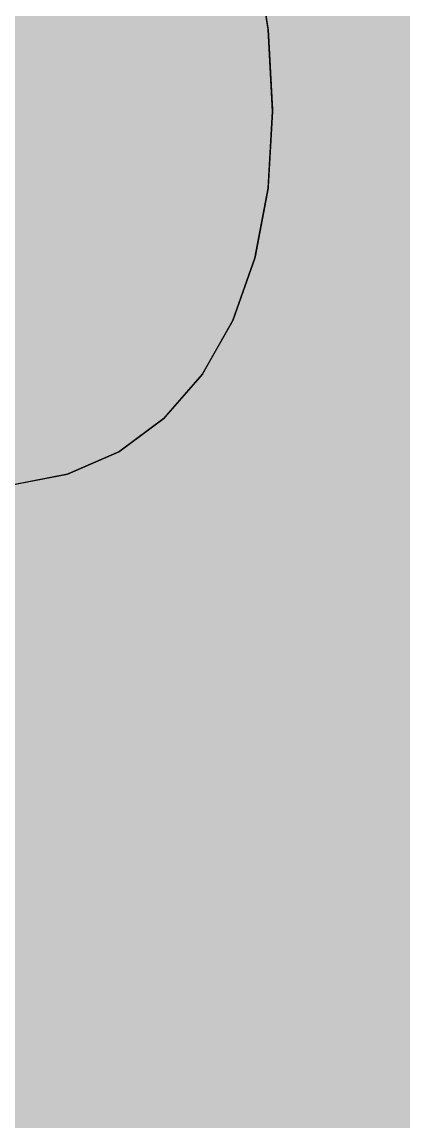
# Model space of a CAD drawing. Extents: x 0 to 1682, y 0 to 1188.
# Drawn here: x 1597.02 to 1599.2, y 825.91 to 832.2 of the extents above; entities that cross this region are included whole.
import ezdxf

# ---------------------------------------------------------------- set-up
doc = ezdxf.new("R2010")
doc.units = 0
doc.layers.add('SOMBRA', color=8, linetype='CONTINUOUS')
doc.layers.add('VISIBLE', color=7, linetype='CONTINUOUS')

msp = doc.modelspace()

# ---------------------------------------------------------------- linework, layer by layer
at = {"layer": 'SOMBRA', "color": 254}
for points in [[(1597.2794, 840.2532), (1596.3723, 840.9853), (1009.4736, 502.1392)], [(1010.3808, 501.4071), (1597.2794, 840.2532), (1009.4736, 502.1392)], [(1598.1553, 839.4042), (1597.2794, 840.2532), (1010.3808, 501.4071)], [(1011.2567, 500.5581), (1598.1553, 839.4042), (1010.3808, 501.4071)], [(1598.3536, 830.8565), (1580.044, 820.6354), (1598.4288, 831.2499)], [(1598.2281, 830.4988), (1579.9673, 820.2345), (1598.3521, 830.849)], [(1580.044, 820.6354), (1598.3521, 830.849), (1579.9673, 820.2345)], [(1580.044, 820.6354), (1598.3536, 830.8565), (1598.3521, 830.849)], [(1579.9673, 820.2345), (1598.2281, 830.4988), (1598.2258, 830.4921)], [(1598.0552, 830.1912), (1579.841, 819.8776), (1598.2258, 830.4921)], [(1579.9673, 820.2345), (1598.2258, 830.4921), (1579.841, 819.8776)], [(1597.8376, 829.9388), (1579.6671, 819.5709), (1598.0519, 830.1854)], [(1579.841, 819.8776), (1598.0519, 830.1854), (1579.6671, 819.5709)], [(1579.841, 819.8776), (1598.0552, 830.1912), (1598.0519, 830.1854)], [(1597.5792, 829.746), (1579.4487, 819.3196), (1597.8335, 829.9341)], [(1579.6671, 819.5709), (1597.8335, 829.9341), (1579.4487, 819.3196)], [(1579.6671, 819.5709), (1597.8376, 829.9388), (1597.8335, 829.9341)], [(1597.2843, 829.6162), (1579.1895, 819.128), (1597.5743, 829.7424)], [(1579.4487, 819.3196), (1597.5743, 829.7424), (1579.1895, 819.128)], [(1579.4487, 819.3196), (1597.5792, 829.746), (1597.5743, 829.7424)], [(1579.1895, 819.128), (1597.2843, 829.6162), (1597.2788, 829.6138)], [(1596.9581, 829.5515), (1578.894, 818.9993), (1597.2788, 829.6138)], [(1579.1895, 819.128), (1597.2788, 829.6138), (1578.894, 818.9993)]]:
    msp.add_solid(points, dxfattribs=at)
at = {"layer": 'SOMBRA', "color": 253}
for points in [[(1598.7729, 838.6959), (1598.1553, 839.4042), (1011.2567, 500.5581)], [(1598.7729, 838.6959), (1011.2567, 500.5581), (1448.821, 752.1212)], [(1598.9848, 838.4529), (1598.7729, 838.6959), (1448.821, 752.1212)], [(1599.1813, 838.1878), (1598.9848, 838.4529), (1012.0862, 499.6068)], [(1012.0862, 499.6068), (1598.9848, 838.4529), (1448.821, 752.1212)], [(1599.1813, 838.1878), (1012.0862, 499.6068), (1162.236, 585.9173)], [(1599.7539, 837.4155), (1599.1813, 838.1878), (1162.236, 585.9173)], [(1599.9316, 837.133), (1599.7539, 837.4155), (1012.8553, 498.5694)], [(1012.8553, 498.5694), (1599.7539, 837.4155), (1162.236, 585.9173)], [(1599.9316, 837.133), (1012.8553, 498.5694), (1162.9863, 584.8625)], [(1600.4493, 836.3098), (1599.9316, 837.133), (1162.9863, 584.8625)], [(1600.6051, 836.0147), (1600.4493, 836.3098), (1013.5507, 497.4637)], [(1013.5507, 497.4637), (1600.4493, 836.3098), (1162.9863, 584.8625)], [(1600.6051, 836.0147), (1013.5507, 497.4637), (1163.6568, 583.7424)], [(1601.0592, 835.1547), (1600.6051, 836.0147), (1163.6568, 583.7424)], [(1014.1605, 496.3086), (1601.0592, 835.1547), (1163.6568, 583.7424)], [(1598.4274, 832.165), (1579.9673, 822.0308), (1598.3521, 832.6452)], [(1598.4158, 832.3917), (1598.4288, 832.1558), (1598.3521, 832.6452)], [(1599.1566, 832.1342), (1598.8455, 832.2423), (1598.933, 832.4896)], [(1599.1566, 832.1342), (1598.933, 832.4896), (1599.302, 832.3907)], [(1598.4807, 832.1337), (1598.4288, 832.1558), (1598.4158, 832.3917)], [(1598.4942, 832.3644), (1598.4807, 832.1337), (1598.4158, 832.3917)], [(1599.6087, 831.977), (1599.1566, 832.1342), (1599.302, 832.3907)], [(1598.5891, 832.0876), (1598.4807, 832.1337), (1598.4942, 832.3644)], [(1598.6328, 832.3163), (1598.5891, 832.0876), (1598.4942, 832.3644)], [(1598.7643, 832.0131), (1598.5891, 832.0876), (1598.6328, 832.3163)], [(1598.8455, 832.2423), (1598.7643, 832.0131), (1598.6328, 832.3163)], [(1599.025, 831.9022), (1598.7643, 832.0131), (1598.8455, 832.2423)], [(1599.1566, 832.1342), (1599.025, 831.9022), (1598.8455, 832.2423)], [(1579.9673, 822.0308), (1598.4274, 832.165), (1598.4288, 832.1558)], [(1579.9673, 822.0308), (1598.4288, 832.1558), (1580.044, 821.5413)], [(1598.454, 831.6968), (1580.044, 821.5413), (1598.4288, 832.1558)], [(1598.4675, 831.9089), (1598.4545, 831.688), (1598.4288, 832.1558)], [(1598.4675, 831.9089), (1598.4288, 832.1558), (1598.4807, 832.1337)], [(1598.5472, 831.8689), (1598.4675, 831.9089), (1598.4807, 832.1337)], [(1598.5472, 831.8689), (1598.4807, 832.1337), (1598.5891, 832.0876)], [(1599.4038, 831.7411), (1599.025, 831.9022), (1599.1566, 832.1342)], [(1599.6087, 831.977), (1599.4038, 831.7411), (1599.1566, 832.1342)], [(1598.6882, 831.7982), (1598.5472, 831.8689), (1598.5891, 832.0876)], [(1598.6882, 831.7982), (1598.5891, 832.0876), (1598.7643, 832.0131)], [(1598.9046, 831.6896), (1598.6882, 831.7982), (1598.7643, 832.0131)], [(1598.9046, 831.6896), (1598.7643, 832.0131), (1599.025, 831.9022)], [(1598.5068, 831.6578), (1598.4545, 831.688), (1598.4675, 831.9089)], [(1598.5472, 831.8689), (1598.5068, 831.6578), (1598.4675, 831.9089)], [(1599.2211, 831.5309), (1598.9046, 831.6896), (1599.025, 831.9022)], [(1599.2211, 831.5309), (1599.025, 831.9022), (1599.4038, 831.7411)], [(1598.6161, 831.5947), (1598.5068, 831.6578), (1598.5472, 831.8689)], [(1598.6882, 831.7982), (1598.6161, 831.5947), (1598.5472, 831.8689)], [(1598.7929, 831.4926), (1598.6161, 831.5947), (1598.6882, 831.7982)], [(1598.9046, 831.6896), (1598.7929, 831.4926), (1598.6882, 831.7982)], [(1580.044, 821.5413), (1598.454, 831.6968), (1598.4545, 831.688)], [(1580.044, 821.5413), (1598.4545, 831.688), (1580.0697, 821.0735)], [(1598.4293, 831.2582), (1580.0697, 821.0735), (1598.4545, 831.688)], [(1598.4675, 831.4521), (1598.4288, 831.2499), (1598.4545, 831.688)], [(1598.4675, 831.4521), (1598.4545, 831.688), (1598.5068, 831.6578)], [(1598.5472, 831.4), (1598.4675, 831.4521), (1598.5068, 831.6578)], [(1598.5472, 831.4), (1598.5068, 831.6578), (1598.6161, 831.5947)], [(1599.0559, 831.3408), (1598.7929, 831.4926), (1598.9046, 831.6896)], [(1599.2211, 831.5309), (1599.0559, 831.3408), (1598.9046, 831.6896)], [(1598.6882, 831.3079), (1598.5472, 831.4), (1598.6161, 831.5947)], [(1598.6882, 831.3079), (1598.6161, 831.5947), (1598.7929, 831.4926)], [(1599.4379, 831.1202), (1599.0559, 831.3408), (1599.2211, 831.5309)], [(1598.4807, 831.2121), (1598.4288, 831.2499), (1598.4675, 831.4521)], [(1598.5472, 831.4), (1598.4807, 831.2121), (1598.4675, 831.4521)], [(1598.9046, 831.1666), (1598.6882, 831.3079), (1598.7929, 831.4926)], [(1598.9046, 831.1666), (1598.7929, 831.4926), (1599.0559, 831.3408)], [(1598.5891, 831.133), (1598.4807, 831.2121), (1598.5472, 831.4)], [(1598.6882, 831.3079), (1598.5891, 831.133), (1598.5472, 831.4)], [(1599.2211, 830.9599), (1598.9046, 831.1666), (1599.0559, 831.3408)], [(1599.2211, 830.9599), (1599.0559, 831.3408), (1599.4379, 831.1202)], [(1580.0697, 821.0735), (1598.4293, 831.2582), (1598.4288, 831.2499)], [(1598.7643, 831.0052), (1598.5891, 831.133), (1598.6882, 831.3079)], [(1598.9046, 831.1666), (1598.7643, 831.0052), (1598.6882, 831.3079)], [(1580.0697, 821.0735), (1598.4288, 831.2499), (1580.044, 820.6354)], [(1598.4158, 831.029), (1598.3521, 830.849), (1598.4288, 831.2499)], [(1598.4158, 831.029), (1598.4288, 831.2499), (1598.4807, 831.2121)], [(1598.4942, 830.9657), (1598.4158, 831.029), (1598.4807, 831.2121)], [(1598.4942, 830.9657), (1598.4807, 831.2121), (1598.5891, 831.133)], [(1598.6328, 830.8539), (1598.4942, 830.9657), (1598.5891, 831.133)], [(1598.6328, 830.8539), (1598.5891, 831.133), (1598.7643, 831.0052)], [(1599.025, 830.815), (1598.7643, 831.0052), (1598.9046, 831.1666)], [(1599.2211, 830.9599), (1599.025, 830.815), (1598.9046, 831.1666)], [(1598.4027, 830.8042), (1598.3521, 830.849), (1598.4158, 831.029)], [(1598.4942, 830.9657), (1598.4027, 830.8042), (1598.4158, 831.029)], [(1598.8455, 830.6822), (1598.6328, 830.8539), (1598.7643, 831.0052)], [(1598.8455, 830.6822), (1598.7643, 831.0052), (1599.025, 830.815)], [(1598.5082, 830.7105), (1598.4027, 830.8042), (1598.4942, 830.9657)], [(1598.6328, 830.8539), (1598.5082, 830.7105), (1598.4942, 830.9657)], [(1599.4038, 830.5388), (1599.025, 830.815), (1599.2211, 830.9599)], [(1598.3134, 830.6468), (1598.2258, 830.4921), (1598.3521, 830.849)], [(1598.3134, 830.6468), (1598.3521, 830.849), (1598.4027, 830.8042)], [(1598.679, 830.5591), (1598.5082, 830.7105), (1598.6328, 830.8539)], [(1598.8455, 830.6822), (1598.679, 830.5591), (1598.6328, 830.8539)], [(1599.1566, 830.4312), (1598.8455, 830.6822), (1599.025, 830.815)], [(1599.1566, 830.4312), (1599.025, 830.815), (1599.4038, 830.5388)], [(1598.3891, 830.5734), (1598.3134, 830.6468), (1598.4027, 830.8042)], [(1598.3891, 830.5734), (1598.4027, 830.8042), (1598.5082, 830.7105)], [(1598.5229, 830.4438), (1598.3891, 830.5734), (1598.5082, 830.7105)], [(1598.5229, 830.4438), (1598.5082, 830.7105), (1598.679, 830.5591)], [(1598.2741, 830.4411), (1598.2258, 830.4921), (1598.3134, 830.6468)], [(1598.3891, 830.5734), (1598.2741, 830.4411), (1598.3134, 830.6468)], [(1598.933, 830.3339), (1598.679, 830.5591), (1598.8455, 830.6822)], [(1599.1566, 830.4312), (1598.933, 830.3339), (1598.8455, 830.6822)], [(1598.3751, 830.3345), (1598.2741, 830.4411), (1598.3891, 830.5734)], [(1598.5229, 830.4438), (1598.3751, 830.3345), (1598.3891, 830.5734)], [(1598.7282, 830.2447), (1598.5229, 830.4438), (1598.679, 830.5591)], [(1598.7282, 830.2447), (1598.679, 830.5591), (1598.933, 830.3339)], [(1599.6087, 830.0663), (1599.1566, 830.4312), (1599.4038, 830.5388)], [(1598.162, 830.3121), (1598.0519, 830.1854), (1598.2258, 830.4921)], [(1598.162, 830.3121), (1598.2258, 830.4921), (1598.2741, 830.4411)], [(1598.2337, 830.2299), (1598.162, 830.3121), (1598.2741, 830.4411)], [(1598.2337, 830.2299), (1598.2741, 830.4411), (1598.3751, 830.3345)], [(1598.5384, 830.1621), (1598.3751, 830.3345), (1598.5229, 830.4438)], [(1598.7282, 830.2447), (1598.5384, 830.1621), (1598.5229, 830.4438)], [(1599.302, 830.0067), (1598.933, 830.3339), (1599.1566, 830.4312)], [(1599.6087, 830.0663), (1599.302, 830.0067), (1599.1566, 830.4312)], [(1598.0972, 830.129), (1598.0519, 830.1854), (1598.162, 830.3121)], [(1598.2337, 830.2299), (1598.0972, 830.129), (1598.162, 830.3121)], [(1598.3604, 830.0846), (1598.2337, 830.2299), (1598.3751, 830.3345)], [(1598.3604, 830.0846), (1598.3751, 830.3345), (1598.5384, 830.1621)], [(1599.0286, 829.9536), (1598.7282, 830.2447), (1598.933, 830.3339)], [(1599.0286, 829.9536), (1598.933, 830.3339), (1599.302, 830.0067)], [(1598.7814, 829.9056), (1598.5384, 830.1621), (1598.7282, 830.2447)], [(1599.0286, 829.9536), (1598.7814, 829.9056), (1598.7282, 830.2447)], [(1597.9642, 830.0307), (1597.8335, 829.9341), (1598.0519, 830.1854)], [(1597.9642, 830.0307), (1598.0519, 830.1854), (1598.0972, 830.129)], [(1598.1919, 830.0113), (1598.0972, 830.129), (1598.2337, 830.2299)], [(1598.3604, 830.0846), (1598.1919, 830.0113), (1598.2337, 830.2299)], [(1598.0307, 829.9411), (1597.9642, 830.0307), (1598.0972, 830.129)], [(1598.0307, 829.9411), (1598.0972, 830.129), (1598.1919, 830.0113)], [(1598.5549, 829.8616), (1598.3604, 830.0846), (1598.5384, 830.1621)], [(1598.5549, 829.8616), (1598.5384, 830.1621), (1598.7814, 829.9056)], [(1598.3449, 829.8208), (1598.1919, 830.0113), (1598.3604, 830.0846)], [(1598.5549, 829.8616), (1598.3449, 829.8208), (1598.3604, 830.0846)], [(1597.875, 829.8733), (1597.8335, 829.9341), (1597.9642, 830.0307)], [(1598.0307, 829.9411), (1597.875, 829.8733), (1597.9642, 830.0307)], [(1598.1481, 829.7826), (1598.0307, 829.9411), (1598.1919, 830.0113)], [(1598.1481, 829.7826), (1598.1919, 830.0113), (1598.3449, 829.8208)], [(1599.4652, 829.5304), (1599.0286, 829.9536), (1599.302, 830.0067)], [(1597.7234, 829.8073), (1597.5743, 829.7424), (1597.8335, 829.9341)], [(1597.7234, 829.8073), (1597.8335, 829.9341), (1597.875, 829.8733)], [(1597.9617, 829.7464), (1597.875, 829.8733), (1598.0307, 829.9411)], [(1598.1481, 829.7826), (1597.9617, 829.7464), (1598.0307, 829.9411)], [(1599.1343, 829.533), (1598.7814, 829.9056), (1599.0286, 829.9536)], [(1599.4652, 829.5304), (1599.1343, 829.533), (1599.0286, 829.9536)], [(1597.7834, 829.7118), (1597.7234, 829.8073), (1597.875, 829.8733)], [(1597.7834, 829.7118), (1597.875, 829.8733), (1597.9617, 829.7464)], [(1598.8394, 829.5354), (1598.5549, 829.8616), (1598.7814, 829.9056)], [(1598.8394, 829.5354), (1598.7814, 829.9056), (1599.1343, 829.533)], [(1597.6113, 829.6784), (1597.5743, 829.7424), (1597.7234, 829.8073)], [(1597.7834, 829.7118), (1597.6113, 829.6784), (1597.7234, 829.8073)], [(1598.3284, 829.5394), (1598.1481, 829.7826), (1598.3449, 829.8208)], [(1598.3284, 829.5394), (1598.3449, 829.8208), (1598.5727, 829.5375)], [(1598.5727, 829.5375), (1598.3449, 829.8208), (1598.5549, 829.8616)], [(1598.8394, 829.5354), (1598.5727, 829.5375), (1598.5549, 829.8616)], [(1597.4436, 829.6458), (1597.2788, 829.6138), (1597.5743, 829.7424)], [(1597.4436, 829.6458), (1597.5743, 829.7424), (1597.6113, 829.6784)], [(1597.8897, 829.5429), (1597.7834, 829.7118), (1597.9617, 829.7464)], [(1597.8897, 829.5429), (1597.9617, 829.7464), (1598.102, 829.5412)], [(1598.102, 829.5412), (1597.9617, 829.7464), (1598.1481, 829.7826)], [(1598.3284, 829.5394), (1598.102, 829.5412), (1598.1481, 829.7826)], [(1597.4963, 829.546), (1597.4436, 829.6458), (1597.6113, 829.6784)], [(1597.4963, 829.546), (1597.6113, 829.6784), (1597.6886, 829.5445)], [(1597.6886, 829.5445), (1597.6113, 829.6784), (1597.7834, 829.7118)], [(1597.8897, 829.5429), (1597.6886, 829.5445), (1597.7834, 829.7118)], [(1597.3106, 829.5475), (1597.2788, 829.6138), (1597.4436, 829.6458)], [(1597.4963, 829.546), (1597.3106, 829.5475), (1597.4436, 829.6458)], [(1597.1297, 829.5489), (1596.9519, 829.5503), (1597.2788, 829.6138)], [(1597.1297, 829.5489), (1597.2788, 829.6138), (1597.3106, 829.5475)], [(1596.9781, 829.4829), (1596.9519, 829.5503), (1597.1297, 829.5489)], [(1597.1741, 829.4465), (1596.9781, 829.4829), (1597.1297, 829.5489)], [(1597.1741, 829.4465), (1597.1297, 829.5489), (1597.3106, 829.5475)], [(1597.1741, 829.4465), (1597.3106, 829.5475), (1597.3772, 829.4089)], [(1597.3772, 829.4089), (1597.3106, 829.5475), (1597.4963, 829.546)], [(1597.5894, 829.3696), (1597.3772, 829.4089), (1597.4963, 829.546)], [(1597.5894, 829.3696), (1597.4963, 829.546), (1597.6886, 829.5445)], [(1597.5894, 829.3696), (1597.6886, 829.5445), (1597.8136, 829.328)], [(1597.8136, 829.328), (1597.6886, 829.5445), (1597.8897, 829.5429)], [(1598.0527, 829.2837), (1597.8136, 829.328), (1597.8897, 829.5429)], [(1598.0527, 829.2837), (1597.8897, 829.5429), (1598.102, 829.5412)], [(1598.0527, 829.2837), (1598.102, 829.5412), (1598.3106, 829.2359)], [(1598.3106, 829.2359), (1598.102, 829.5412), (1598.3284, 829.5394)], [(1598.5922, 829.1837), (1598.3106, 829.2359), (1598.3284, 829.5394)], [(1598.5922, 829.1837), (1598.3284, 829.5394), (1598.5727, 829.5375)], [(1598.5922, 829.1837), (1598.5727, 829.5375), (1598.9035, 829.1259)], [(1598.9035, 829.1259), (1598.5727, 829.5375), (1598.8394, 829.5354)], [(1599.2529, 829.0612), (1598.9035, 829.1259), (1598.8394, 829.5354)], [(1599.2529, 829.0612), (1598.8394, 829.5354), (1599.1343, 829.533)], [(1599.2529, 829.0612), (1599.1343, 829.533), (1599.6512, 828.9873)], [(1599.6512, 828.9873), (1599.1343, 829.533), (1599.4652, 829.5304)], [(1596.8224, 829.4151), (1596.9781, 829.4829), (1597.0327, 829.342)], [(1597.0327, 829.342), (1596.9781, 829.4829), (1597.1741, 829.4465)], [(1597.2526, 829.2656), (1597.0327, 829.342), (1597.1741, 829.4465)], [(1597.2526, 829.2656), (1597.1741, 829.4465), (1597.3772, 829.4089)], [(1596.8849, 829.2327), (1596.8224, 829.4151), (1597.0327, 829.342)], [(1597.2526, 829.2656), (1597.3772, 829.4089), (1597.4848, 829.1849)], [(1597.4848, 829.1849), (1597.3772, 829.4089), (1597.5894, 829.3696)], [(1597.7324, 829.0988), (1597.4848, 829.1849), (1597.5894, 829.3696)], [(1597.7324, 829.0988), (1597.5894, 829.3696), (1597.8136, 829.328)], [(1596.8849, 829.2327), (1597.0327, 829.342), (1597.1211, 829.1142)], [(1597.1211, 829.1142), (1597.0327, 829.342), (1597.2526, 829.2656)], [(1597.7324, 829.0988), (1597.8136, 829.328), (1597.9996, 829.0059)], [(1597.9996, 829.0059), (1597.8136, 829.328), (1598.0527, 829.2837)], [(1597.3731, 828.9878), (1597.1211, 829.1142), (1597.2526, 829.2656)], [(1597.3731, 828.9878), (1597.2526, 829.2656), (1597.4848, 829.1849)], [(1598.2912, 828.9045), (1597.9996, 829.0059), (1598.0527, 829.2837)], [(1598.2912, 828.9045), (1598.0527, 829.2837), (1598.3106, 829.2359)], [(1596.9808, 828.9528), (1596.8849, 829.2327), (1597.1211, 829.1142)], [(1597.3731, 828.9878), (1597.4848, 829.1849), (1597.6449, 828.8515)], [(1597.6449, 828.8515), (1597.4848, 829.1849), (1597.7324, 829.0988)], [(1598.2912, 828.9045), (1598.3106, 829.2359), (1598.6137, 828.7924)], [(1598.6137, 828.7924), (1598.3106, 829.2359), (1598.5922, 829.1837)], [(1598.9755, 828.6666), (1598.6137, 828.7924), (1598.5922, 829.1837)], [(1598.9755, 828.6666), (1598.5922, 829.1837), (1598.9035, 829.1259)], [(1596.9808, 828.9528), (1597.1211, 829.1142), (1597.2526, 828.7753)], [(1597.2526, 828.7753), (1597.1211, 829.1142), (1597.3731, 828.9878)], [(1598.9755, 828.6666), (1598.9035, 829.1259), (1599.3881, 828.5231)], [(1599.3881, 828.5231), (1598.9035, 829.1259), (1599.2529, 829.0612)], [(1597.9416, 828.7027), (1597.6449, 828.8515), (1597.7324, 829.0988)], [(1597.9416, 828.7027), (1597.7324, 829.0988), (1597.9996, 829.0059)], [(1597.5493, 828.5816), (1597.2526, 828.7753), (1597.3731, 828.9878)], [(1597.5493, 828.5816), (1597.3731, 828.9878), (1597.6449, 828.8515)], [(1597.9416, 828.7027), (1597.9996, 829.0059), (1598.2697, 828.5381)], [(1598.2697, 828.5381), (1597.9996, 829.0059), (1598.2912, 828.9045)], [(1597.1211, 828.5433), (1596.8295, 828.7787), (1596.9808, 828.9528)], [(1597.1211, 828.5433), (1596.9808, 828.9528), (1597.2526, 828.7753)], [(1598.6378, 828.3534), (1598.2697, 828.5381), (1598.2912, 828.9045)], [(1598.6378, 828.3534), (1598.2912, 828.9045), (1598.6137, 828.7924)], [(1597.5493, 828.5816), (1597.6449, 828.8515), (1597.8774, 828.3673)], [(1597.8774, 828.3673), (1597.6449, 828.8515), (1597.9416, 828.7027)], [(1596.9757, 828.2868), (1596.8295, 828.7787), (1597.1211, 828.5433)], [(1597.1211, 828.5433), (1597.2526, 828.7753), (1597.4436, 828.2831)], [(1597.4436, 828.2831), (1597.2526, 828.7753), (1597.5493, 828.5816)], [(1598.6378, 828.3534), (1598.6137, 828.7924), (1599.0576, 828.1428)], [(1599.0576, 828.1428), (1598.6137, 828.7924), (1598.9755, 828.6666)], [(1598.2455, 828.1269), (1597.8774, 828.3673), (1597.9416, 828.7027)], [(1598.2455, 828.1269), (1597.9416, 828.7027), (1598.2697, 828.5381)], [(1599.5451, 827.8982), (1599.0576, 828.1428), (1598.9755, 828.6666)], [(1599.5451, 827.8982), (1598.9755, 828.6666), (1599.3881, 828.5231)], [(1597.8054, 827.9911), (1597.4436, 828.2831), (1597.5493, 828.5816)], [(1597.8054, 827.9911), (1597.5493, 828.5816), (1597.8774, 828.3673)], [(1597.325, 827.9481), (1596.9757, 828.2868), (1597.1211, 828.5433)], [(1597.325, 827.9481), (1597.1211, 828.5433), (1597.4436, 828.2831)], [(1598.2455, 828.1269), (1598.2697, 828.5381), (1598.6653, 827.8528)], [(1598.6653, 827.8528), (1598.2697, 828.5381), (1598.6378, 828.3534)], [(1597.8054, 827.9911), (1597.8774, 828.3673), (1598.218, 827.6581)], [(1598.218, 827.6581), (1597.8774, 828.3673), (1598.2455, 828.1269)], [(1599.1529, 827.5344), (1598.6653, 827.8528), (1598.6378, 828.3534)], [(1599.1529, 827.5344), (1598.6378, 828.3534), (1599.0576, 828.1428)], [(1596.8125, 827.9989), (1596.9757, 828.2868), (1597.1898, 827.5662)], [(1597.1898, 827.5662), (1596.9757, 828.2868), (1597.325, 827.9481)], [(1597.325, 827.9481), (1597.4436, 828.2831), (1597.7234, 827.562)], [(1597.7234, 827.562), (1597.4436, 828.2831), (1597.8054, 827.9911)], [(1598.6973, 827.2713), (1598.218, 827.6581), (1598.2455, 828.1269)], [(1598.6973, 827.2713), (1598.2455, 828.1269), (1598.6653, 827.8528)], [(1599.1529, 827.5344), (1599.0576, 828.1428), (1599.7316, 827.1565)], [(1599.7316, 827.1565), (1599.0576, 828.1428), (1599.5451, 827.8982)], [(1597.0327, 827.1226), (1596.6264, 827.6707), (1596.8125, 827.9989)], [(1597.0327, 827.1226), (1596.8125, 827.9989), (1597.1898, 827.5662)], [(1598.1861, 827.1135), (1597.7234, 827.562), (1597.8054, 827.9911)], [(1598.1861, 827.1135), (1597.8054, 827.9911), (1598.218, 827.6581)], [(1597.628, 827.0637), (1597.1898, 827.5662), (1597.325, 827.9481)], [(1597.628, 827.0637), (1597.325, 827.9481), (1597.7234, 827.562)], [(1598.6973, 827.2713), (1598.6653, 827.8528), (1599.266, 826.8123)], [(1599.266, 826.8123), (1598.6653, 827.8528), (1599.1529, 827.5344)], [(1596.8463, 826.5962), (1596.6264, 827.6707), (1597.0327, 827.1226)], [(1598.1861, 827.1135), (1598.218, 827.6581), (1598.7352, 826.5812)], [(1598.7352, 826.5812), (1598.218, 827.6581), (1598.6973, 827.2713)], [(1597.0327, 827.1226), (1597.1898, 827.5662), (1597.5149, 826.4722)], [(1597.5149, 826.4722), (1597.1898, 827.5662), (1597.628, 827.0637)], [(1597.628, 827.0637), (1597.7234, 827.562), (1598.1481, 826.4672)], [(1598.1481, 826.4672), (1597.7234, 827.562), (1598.1861, 827.1135)], [(1599.9585, 826.2534), (1599.266, 826.8123), (1599.1529, 827.5344)], [(1599.9585, 826.2534), (1599.1529, 827.5344), (1599.7316, 827.1565)], [(1599.4038, 825.9332), (1598.7352, 826.5812), (1598.6973, 827.2713)], [(1599.4038, 825.9332), (1598.6973, 827.2713), (1599.266, 826.8123)], [(1597.3772, 825.7522), (1596.8463, 826.5962), (1597.0327, 827.1226)], [(1597.3772, 825.7522), (1597.0327, 827.1226), (1597.5149, 826.4722)], [(1598.7814, 825.7411), (1598.1481, 826.4672), (1598.1861, 827.1135)], [(1598.7814, 825.7411), (1598.1861, 827.1135), (1598.7352, 826.5812)], [(1598.102, 825.6804), (1597.5149, 826.4722), (1597.628, 827.0637)], [(1598.102, 825.6804), (1597.628, 827.0637), (1598.1481, 826.4672)], [(1597.3772, 825.7522), (1597.0049, 825.8212), (1596.8463, 826.5962)], [(1598.7814, 825.7411), (1598.7352, 826.5812), (1599.1082, 825.8045)], [(1599.4038, 825.9332), (1599.1082, 825.8045), (1598.7352, 826.5812)], [(1597.3772, 825.7522), (1597.5149, 826.4722), (1597.7494, 825.6832)], [(1598.102, 825.6804), (1597.7494, 825.6832), (1597.5149, 826.4722)], [(1598.102, 825.6804), (1598.1481, 826.4672), (1598.4545, 825.6776)], [(1598.7814, 825.7411), (1598.4545, 825.6776), (1598.1481, 826.4672)], [(1599.4146, 825.864), (1599.1082, 825.8045), (1599.4038, 825.9332)]]:
    msp.add_solid(points, dxfattribs=at)
at = {"layer": 'SOMBRA', "color": 252}
for points in [[(1597.2726, 835.1281), (1578.5671, 824.9463), (1596.9519, 835.5607)], [(1601.1905, 834.852), (1601.0592, 835.1547), (1014.1605, 496.3086)], [(1578.5671, 824.9463), (1597.2726, 835.1281), (1597.2788, 835.1198)], [(1578.5671, 824.9463), (1597.2788, 835.1198), (1578.894, 824.5054)], [(1597.5687, 834.6588), (1578.894, 824.5054), (1597.2788, 835.1198)], [(1601.1905, 834.852), (1014.1605, 496.3086), (1164.2445, 582.5812)], [(1601.573, 833.97), (1601.1905, 834.852), (1164.2445, 582.5812)], [(1578.894, 824.5054), (1597.5687, 834.6588), (1597.5743, 834.6499)], [(1578.894, 824.5054), (1597.5743, 834.6499), (1579.1895, 824.0355)], [(1597.8286, 834.1683), (1579.1895, 824.0355), (1597.5743, 834.6499)], [(1579.1895, 824.0355), (1597.8286, 834.1683), (1597.8335, 834.159)], [(1579.1895, 824.0355), (1597.8335, 834.159), (1579.4487, 823.5445)], [(1598.0478, 833.665), (1579.4487, 823.5445), (1597.8335, 834.159)], [(1601.6346, 833.7902), (1601.573, 833.97), (1014.6744, 495.1239)], [(1014.6744, 495.1239), (1601.573, 833.97), (1164.2445, 582.5812)], [(1601.6346, 833.7902), (1014.6744, 495.1239), (1103.1171, 545.9709)], [(1601.6776, 833.6649), (1601.6346, 833.7902), (1103.1171, 545.9709)], [(1601.6776, 833.6649), (1103.1171, 545.9709), (1164.7308, 581.3936)], [(1513.5417, 781.9302), (1601.6776, 833.6649), (1164.7308, 581.3936)], [(1513.5417, 781.9302), (1601.9205, 832.9557), (1601.6776, 833.6649)], [(1579.4487, 823.5445), (1598.0478, 833.665), (1598.0519, 833.6555)], [(1579.4487, 823.5445), (1598.0519, 833.6555), (1579.6671, 823.041)], [(1598.2225, 833.1576), (1579.6671, 823.041), (1598.0519, 833.6555)], [(1579.6671, 823.041), (1598.2225, 833.1576), (1598.2258, 833.148)], [(1579.6671, 823.041), (1598.2258, 833.148), (1579.841, 822.5336)], [(1598.3497, 832.6547), (1579.841, 822.5336), (1598.2258, 833.148)], [(1513.5417, 781.9302), (1601.9821, 832.7759), (1601.9205, 832.9557)], [(1015.0219, 494.1096), (1601.9821, 832.7759), (1513.5417, 781.9302)], [(1015.0219, 494.1096), (1015.0835, 493.9298), (1601.9821, 832.7759)], [(1602.0269, 832.5978), (1601.9821, 832.7759), (1015.0835, 493.9298)], [(1579.841, 822.5336), (1598.3497, 832.6547), (1598.3521, 832.6452)], [(1579.841, 822.5336), (1598.3521, 832.6452), (1579.9673, 822.0308)], [(1602.0269, 832.5978), (1015.0835, 493.9298), (1103.509, 544.7783)], [(1602.0581, 832.4737), (1602.0269, 832.5978), (1103.509, 544.7783)], [(1602.0581, 832.4737), (1103.509, 544.7783), (1165.1137, 580.2037)], [(1513.8518, 780.7432), (1602.0581, 832.4737), (1165.1137, 580.2037)], [(1513.8518, 780.7432), (1602.2347, 831.7711), (1602.0581, 832.4737)], [(1513.8518, 780.7432), (1602.2794, 831.5929), (1602.2347, 831.7711)], [(1015.336, 492.925), (1602.2794, 831.5929), (1513.8518, 780.7432)], [(1015.336, 492.925), (1015.3808, 492.7468), (1602.2794, 831.5929)], [(1602.3066, 831.4195), (1602.2794, 831.5929), (1015.3808, 492.7468)], [(1602.3066, 831.4195), (1015.3808, 492.7468), (1103.7907, 543.6012)], [(1602.3255, 831.2987), (1602.3066, 831.4195), (1103.7907, 543.6012)], [(1602.3255, 831.2987), (1103.7907, 543.6012), (1165.3782, 579.027)], [(1514.0524, 779.5883), (1602.3255, 831.2987), (1165.3782, 579.027)], [(1514.0524, 779.5883), (1602.4327, 830.6147), (1602.3255, 831.2987)], [(1514.0524, 779.5883), (1602.4599, 830.4412), (1602.4327, 830.6147)], [(1015.5341, 491.7686), (1602.4599, 830.4412), (1514.0524, 779.5883)], [(1015.5341, 491.7686), (1015.5613, 491.5951), (1602.4599, 830.4412)], [(1602.469, 830.2755), (1602.4599, 830.4412), (1015.5613, 491.5951)], [(1602.469, 830.2755), (1015.5613, 491.5951), (1103.9503, 542.4556)], [(1602.4753, 830.16), (1602.469, 830.2755), (1103.9503, 542.4556)], [(1602.4753, 830.16), (1103.9503, 542.4556), (1165.528, 577.8884)], [(1514.1313, 778.4801), (1602.4753, 830.16), (1165.528, 577.8884)], [(1514.1313, 778.4801), (1602.5113, 829.5063), (1602.4753, 830.16)], [(1514.1313, 778.4801), (1602.5204, 829.3406), (1602.5113, 829.5063)], [(1015.6126, 490.6602), (1602.5204, 829.3406), (1514.1313, 778.4801)], [(1015.6126, 490.6602), (1015.6218, 490.4945), (1602.5204, 829.3406)], [(1602.5113, 829.1853), (1602.5204, 829.3406), (1015.6218, 490.4945)], [(1602.5113, 829.1853), (1015.6218, 490.4945), (1103.9926, 541.3655)], [(1602.5049, 829.0772), (1602.5113, 829.1853), (1103.9926, 541.3655)], [(1602.5049, 829.0772), (1103.9926, 541.3655), (1165.5582, 576.8059)], [(1514.089, 777.4388), (1602.5049, 829.0772), (1165.5582, 576.8059)], [(1514.089, 777.4388), (1602.469, 828.465), (1602.5049, 829.0772)], [(1514.089, 777.4388), (1602.4599, 828.3097), (1602.469, 828.465)], [(1602.4327, 828.1677), (1602.4599, 828.3097), (1015.5613, 489.4637)], [(1015.5704, 489.6189), (1015.5613, 489.4637), (1602.4599, 828.3097)], [(1015.5704, 489.6189), (1602.4599, 828.3097), (1514.089, 777.4388)], [(1602.4327, 828.1677), (1015.5613, 489.4637), (1103.9144, 540.348)], [(1602.4138, 828.0687), (1602.4327, 828.1677), (1103.9144, 540.348)], [(1602.4138, 828.0687), (1103.9144, 540.348), (1165.4697, 575.7989)], [(1513.9239, 776.4807), (1602.4138, 828.0687), (1165.4697, 575.7989)], [(1513.9239, 776.4807), (1602.3066, 827.5085), (1602.4138, 828.0687)], [(1513.9239, 776.4807), (1602.2794, 827.3664), (1602.3066, 827.5085)], [(1602.2347, 827.24), (1602.2794, 827.3664), (1015.3808, 488.5203)], [(1015.408, 488.6624), (1015.3808, 488.5203), (1602.2794, 827.3664)], [(1015.408, 488.6624), (1602.2794, 827.3664), (1513.9239, 776.4807)], [(1602.2347, 827.24), (1015.3808, 488.5203), (1103.7189, 539.4217)], [(1602.2035, 827.1519), (1602.2347, 827.24), (1103.7189, 539.4217)], [(1602.2035, 827.1519), (1103.7189, 539.4217), (1165.2551, 574.8796)], [(1513.6462, 775.6265), (1602.2035, 827.1519), (1165.2551, 574.8796)], [(1513.6462, 775.6265), (1602.0269, 826.6532), (1602.2035, 827.1519)], [(1513.6462, 775.6265), (1601.9821, 826.5267), (1602.0269, 826.6532)], [(1601.9205, 826.418), (1601.9821, 826.5267), (1015.0835, 487.6806)], [(1015.1283, 487.8071), (1015.0835, 487.6806), (1601.9821, 826.5267)], [(1015.1283, 487.8071), (1601.9821, 826.5267), (1513.6462, 775.6265)], [(1601.9205, 826.418), (1015.0835, 487.6806), (1103.4007, 538.5975)], [(1601.8776, 826.3423), (1601.9205, 826.418), (1103.4007, 538.5975)], [(1601.8776, 826.3423), (1103.4007, 538.5975), (1164.932, 574.0716)], [(1513.2535, 774.8869), (1601.8776, 826.3423), (1164.932, 574.0716)], [(1513.2535, 774.8869), (1601.6346, 825.9137), (1601.8776, 826.3423)], [(1513.2535, 774.8869), (1601.573, 825.805), (1601.6346, 825.9137)]]:
    msp.add_solid(points, dxfattribs=at)
at = {"layer": 'VISIBLE'}
for p, q in [((1598.4288, 832.1558), (1598.3521, 832.6452)), ((1598.3521, 832.6452), (1598.4274, 832.165)), ((1598.4274, 832.165), (1598.4288, 832.1558)), ((1598.4545, 831.688), (1598.4288, 832.1558)), ((1598.4288, 832.1558), (1598.454, 831.6968)), ((1598.454, 831.6968), (1598.4545, 831.688)), ((1598.4288, 831.2499), (1598.4545, 831.688)), ((1598.4545, 831.688), (1598.4293, 831.2582)), ((1598.4293, 831.2582), (1598.4288, 831.2499)), ((1598.3521, 830.849), (1598.4288, 831.2499)), ((1598.4288, 831.2499), (1598.3536, 830.8565)), ((1598.2258, 830.4921), (1598.3521, 830.849)), ((1598.3521, 830.849), (1598.2281, 830.4988)), ((1598.3536, 830.8565), (1598.3521, 830.849)), ((1598.2281, 830.4988), (1598.2258, 830.4921)), ((1598.0519, 830.1854), (1598.2258, 830.4921)), ((1598.2258, 830.4921), (1598.0552, 830.1912)), ((1597.8335, 829.9341), (1598.0519, 830.1854)), ((1598.0519, 830.1854), (1597.8376, 829.9388)), ((1598.0552, 830.1912), (1598.0519, 830.1854)), ((1597.5743, 829.7424), (1597.8335, 829.9341)), ((1597.8335, 829.9341), (1597.5792, 829.746)), ((1597.8376, 829.9388), (1597.8335, 829.9341)), ((1597.2788, 829.6138), (1597.5743, 829.7424)), ((1597.5743, 829.7424), (1597.2843, 829.6162)), ((1597.5792, 829.746), (1597.5743, 829.7424)), ((1597.2843, 829.6162), (1597.2788, 829.6138)), ((1596.9519, 829.5503), (1597.2788, 829.6138)), ((1597.2788, 829.6138), (1596.9581, 829.5515))]:
    msp.add_line(p, q, dxfattribs=at)

doc.saveas('drawing.dxf')
